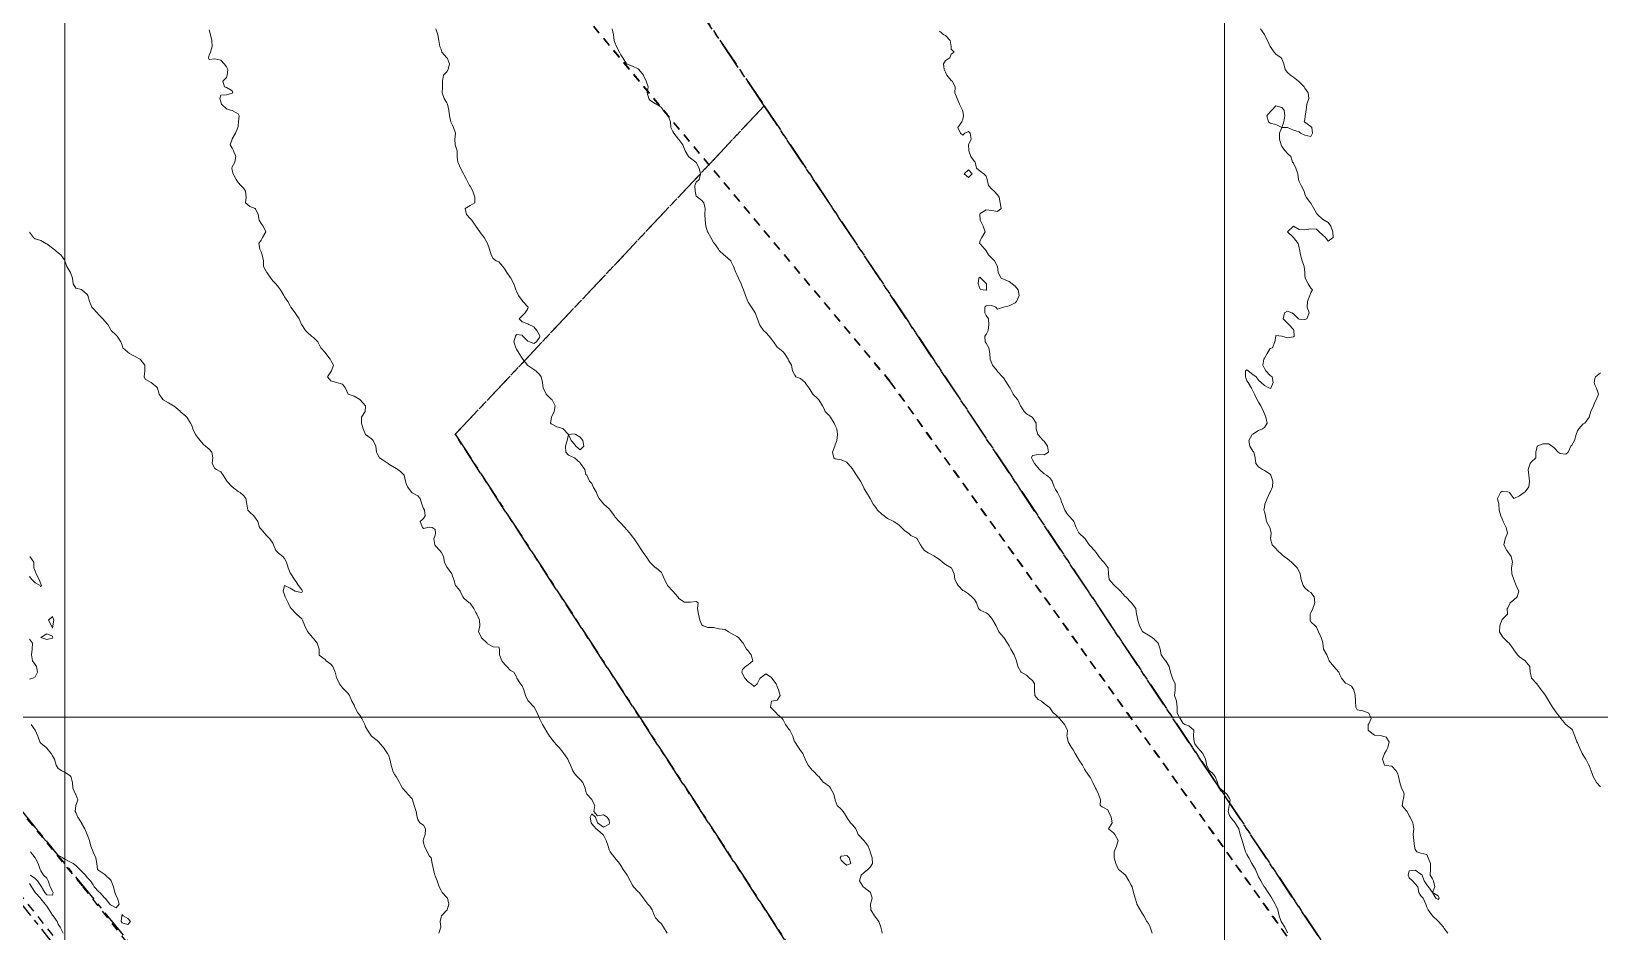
# Model space of a CAD drawing. Header units: centimetres. Extents: x 0 to 642158, y -847 to 649707.
# Drawn here: x 616263.9 to 616399.2, y 619868.9 to 619946.5 of the extents above; entities that cross this region are included whole.
import ezdxf

# ---------------------------------------------------------------- set-up
doc = ezdxf.new("R2010")
doc.units = ezdxf.units.CM
doc.header["$MEASUREMENT"] = 0
doc.linetypes.add('CENTERX2', pattern=[4, 2.5, -0.5, 0.5, -0.5])
doc.linetypes.add('JIS_02_0.7', pattern=[1.35, 0.75, -0.6])
for name, color, linetype, lineweight in [('MEV_grille', 254, 'Continuous', 9), ('WAL_parcellaire agricole', 7, 'JIS_02_0.7', 25), ('WAL_topographie 0.5', 253, 'Continuous', 20)]:
    doc.layers.add(name, color=color, linetype=linetype, lineweight=lineweight)
doc.layers.add('SPW_parcellaire cadastral', color=7, linetype='CENTERX2', lineweight=25, true_color=0xff0542)

# ---------------------------------------------------------------- blocks, each defined once
blk = doc.blocks.new('*U114')
at = {"layer": 'MEV_grille', "transparency": 33554687}
blk.add_lwpolyline([(-1338.46, 0), (1338.46, 0)], dxfattribs=at)
blk = doc.blocks.new('*U115')
at = {"layer": 'MEV_grille', "color": 0, "linetype": 'ByBlock', "lineweight": -2, "transparency": 16777216}
blk.add_blockref('*U114', (0, -2500), dxfattribs=at)
blk = doc.blocks.new('*U112')
at = {"layer": 'MEV_grille', "transparency": 33554687}
blk.add_lwpolyline([(0, 1825.48), (0, -1825.48)], dxfattribs=at)
blk = doc.blocks.new('*U113')
at = {"layer": 'MEV_grille', "color": 0, "linetype": 'ByBlock', "lineweight": -2, "transparency": 16777216}
for p in [(900, 0), (1000, 0)]:
    blk.add_blockref('*U112', p, dxfattribs=at)

msp = doc.modelspace()

# ---------------------------------------------------------------- linework, layer by layer
at = {"layer": 'SPW_parcellaire cadastral'}
for points in [[(616355.61, 620035.23), (616378.11, 620007.22), (616400.24, 619979.27), (616422.78, 619950.78), (616439.84, 619964.52), (616461.86, 619982.25), (616492.79, 620006.7), (616550.1, 619925.62), (616572.77, 619940.88), (616623.29, 619879.23), (616638.83, 619846.6), (616561.89, 619856.19), (616477.99, 619855.63), (616412.75, 619840.79), (616397.07, 619835.25), (616327.13, 619940.12), (616280.66, 620008.69), (616334.42, 620061.61), (616355.61, 620035.23)], [(616359.45, 619821.29), (616326.67, 619810.98), (616321.67, 619811.43), (616317.72, 619813.44), (616309.75, 619822.04), (616216.24, 619936.86), (616212.23, 619939.37), (616260.83, 619988.74), (616280.66, 620008.69), (616327.13, 619940.12), (616300.48, 619911.78), (616359.45, 619821.29)], [(616397.07, 619835.25), (616359.45, 619821.29), (616300.48, 619911.78), (616327.13, 619940.12), (616397.07, 619835.25)], [(616153.66, 619880.77), (616167.87, 619895.24), (616180.59, 619908.21), (616205.98, 619934.08), (616208.14, 619936.64), (616218.01, 619926.06), (616249.91, 619887.92), (616315.74, 619804.57), (616256.95, 619769.19)]]:
    msp.add_lwpolyline(points, dxfattribs=at)
at = {"layer": 'WAL_parcellaire agricole'}
for points in [[(616269.98, 619995.15), (616319.64, 620046.82), (616335.14, 620062.82), (616389.48, 619995.5), (616420.15, 619957.83), (616433.82, 619968.17), (616448.98, 619981), (616486.65, 620012.34), (616545.99, 619931.35), (616567.65, 619947.68), (616643.83, 619847.53), (616616.66, 619852.36), (616586.16, 619856.19), (616566, 619858.35), (616509.66, 619858.01), (616471.5, 619855.01), (616438, 619847.84), (616396.5, 619834.5), (616337.99, 619916.32), (616292.49, 619970.82), (616269.98, 619995.15)], [(616269.98, 619995.15), (616292.49, 619970.82), (616337.99, 619916.32), (616396.5, 619834.5), (616370.67, 619824.33), (616346.67, 619814.83), (616335, 619810.82), (616327.67, 619809.49), (616321.34, 619810.66), (616317.17, 619812.82), (616309, 619821.32), (616268.33, 619872.82), (616225.33, 619925.14), (616220.83, 619930.31), (616211.32, 619940.14), (616269.98, 619995.15)], [(616103.48, 619826.19), (616109.5, 619832.3), (616155.25, 619880.05), (616165.75, 619890.55), (616190.24, 619916.56), (616204.74, 619931.81), (616205.99, 619935.81), (616213.69, 619930.21), (616216.89, 619927.91), (616241, 619899.81), (616309.5, 619813.32), (616312.61, 619808.6), (616310.81, 619802.62), (616277.31, 619782.62), (616255.63, 619769.68), (616103.48, 619826.19)]]:
    msp.add_lwpolyline(points, dxfattribs=at)
at = {"layer": 'WAL_topographie 0.5'}
for points in [[(616279.25, 619946.67), (616279.38, 619946.25), (616279.49, 619945.75), (616279.53, 619945.25), (616279.37, 619944.75), (616279.25, 619944.5), (616279.2, 619944.25), (616279.25, 619944.12), (616279.75, 619944.16), (616280.25, 619944.07), (616280.54, 619943.75), (616280.75, 619943.47), (616280.86, 619943.25), (616280.81, 619942.75), (616280.75, 619942.57), (616280.43, 619942.25), (616280.58, 619941.75), (616280.75, 619941.69), (616281.25, 619941.4), (616281.31, 619941.25), (616281.25, 619941.2), (616280.75, 619941.08), (616280.25, 619941.04), (616280.19, 619940.75), (616280.25, 619940.46), (616280.31, 619940.25), (616280.75, 619939.87), (616281.11, 619939.75), (616281.25, 619939.72), (616281.75, 619939.44), (616281.84, 619939.25), (616281.79, 619938.75), (616281.75, 619938.38), (616281.74, 619938.25), (616281.52, 619937.75), (616281.25, 619937.28), (616281.23, 619937.25), (616281.07, 619936.75), (616281.25, 619936.48), (616281.37, 619936.25), (616281.56, 619935.75), (616281.46, 619935.25), (616281.25, 619934.86), (616281.2, 619934.75), (616281.25, 619934.58), (616281.33, 619934.25), (616281.59, 619933.75), (616281.75, 619933.51), (616281.98, 619933.25), (616282.25, 619932.99), (616282.39, 619932.75), (616282.44, 619932.25), (616282.4, 619931.75), (616282.75, 619931.42), (616283.21, 619931.25), (616283.25, 619931.22), (616283.48, 619930.75), (616283.57, 619930.25), (616283.75, 619929.96), (616283.9, 619929.75), (616284.13, 619929.25), (616283.86, 619928.75), (616283.75, 619928.52), (616283.55, 619928.25), (616283.62, 619927.75), (616283.75, 619927.52), (616283.84, 619927.25), (616283.93, 619926.75), (616283.94, 619926.25), (616284.23, 619925.75), (616284.25, 619925.72), (616284.57, 619925.25), (616284.75, 619925.01), (616285.01, 619924.75), (616285.25, 619924.47), (616285.4, 619924.25), (616285.69, 619923.75), (616285.75, 619923.65), (616286.04, 619923.25), (616286.25, 619922.85), (616286.31, 619922.75), (616286.67, 619922.25), (616286.75, 619922.13), (616287.02, 619921.75), (616287.23, 619921.25), (616287.25, 619921.22), (616287.56, 619920.75), (616287.75, 619920.56), (616288.08, 619920.25), (616288.25, 619920.12), (616288.64, 619919.75), (616288.75, 619919.52), (616288.9, 619919.25), (616289.25, 619918.83), (616289.31, 619918.75), (616289.68, 619918.25), (616289.75, 619918.15), (616289.98, 619917.75), (616289.8, 619917.25), (616289.75, 619917.16), (616289.47, 619916.75), (616289.75, 619916.4), (616290.25, 619916.25), (616290.25, 619916.25), (616290.75, 619916.11), (616291.01, 619915.75), (616291.25, 619915.25), (616291.25, 619915.25), (616291.75, 619915.08), (616292.25, 619914.79), (616292.28, 619914.75), (616292.75, 619914.25), (616292.75, 619914.25), (616292.75, 619914.25), (616292.71, 619913.75), (616292.39, 619913.25), (616292.38, 619912.75), (616292.53, 619912.25), (616292.75, 619911.75), (616292.75, 619911.75), (616293.25, 619911.38), (616293.4, 619911.25), (616293.62, 619910.75), (616293.69, 619910.25), (616293.75, 619910.12), (616293.96, 619909.75), (616294.25, 619909.54), (616294.69, 619909.25), (616294.75, 619909.21), (616295.25, 619908.91), (616295.52, 619908.75), (616295.75, 619908.57), (616296.06, 619908.25), (616296.18, 619907.75), (616296.25, 619907.54), (616296.36, 619907.25), (616296.73, 619906.75), (616296.75, 619906.73), (616297.25, 619906.47), (616297.44, 619906.25), (616297.6, 619905.75), (616297.75, 619905.39), (616297.82, 619905.25), (616297.87, 619904.75), (616297.75, 619904.52), (616297.46, 619904.25), (616297.64, 619903.75), (616297.75, 619903.65), (616298.12, 619903.75), (616298.25, 619903.78), (616298.5, 619903.75), (616298.75, 619903.58), (616298.78, 619903.25), (616298.75, 619903.08), (616298.63, 619902.75), (616298.71, 619902.25), (616298.75, 619902.2), (616299.14, 619901.75), (616299.25, 619901.62), (616299.47, 619901.25), (616299.55, 619900.75), (616299.75, 619900.33), (616299.8, 619900.25), (616300.18, 619899.75), (616300.25, 619899.54), (616300.36, 619899.25), (616300.49, 619898.75), (616300.75, 619898.44), (616300.91, 619898.25), (616301.14, 619897.75), (616301.25, 619897.62), (616301.69, 619897.25), (616301.75, 619897.21), (616302.08, 619896.75), (616302.25, 619896.42), (616302.34, 619896.25), (616302.56, 619895.75), (616302.59, 619895.25), (616302.47, 619894.75), (616302.73, 619894.25), (616302.75, 619894.23), (616303.22, 619893.75), (616303.25, 619893.7), (616303.75, 619893.44), (616304.25, 619893.42), (616304.29, 619893.25), (616304.28, 619892.75), (616304.5, 619892.25), (616304.75, 619891.92), (616304.94, 619891.75), (616305.25, 619891.39), (616305.53, 619891.25), (616305.75, 619890.85), (616305.78, 619890.75), (616306.11, 619890.25), (616306.25, 619890.09), (616306.38, 619889.75), (616306.55, 619889.25), (616306.75, 619888.81), (616306.79, 619888.75), (616307.25, 619888.27), (616307.27, 619888.25), (616307.53, 619887.75), (616307.75, 619887.25), (616307.75, 619887.25), (616308, 619886.75), (616308.25, 619886.31), (616308.28, 619886.25), (616308.61, 619885.75), (616308.75, 619885.56), (616308.98, 619885.25), (616309.25, 619884.95), (616309.45, 619884.75), (616309.75, 619884.37), (616309.83, 619884.25), (616310.18, 619883.75), (616310.25, 619883.61), (616310.42, 619883.25), (616310.62, 619882.75), (616310.75, 619882.52), (616310.98, 619882.25), (616311.25, 619882.01), (616311.47, 619881.75), (616311.69, 619881.25), (616311.75, 619880.96), (616311.82, 619880.75), (616312.25, 619880.27), (616312.27, 619880.25), (616312.51, 619879.75), (616312.42, 619879.25), (616312.75, 619878.88), (616313.25, 619878.95), (616313.58, 619878.75), (616313.75, 619878.5), (616313.79, 619878.25), (616313.75, 619878.15), (616313.25, 619877.88), (616312.75, 619878.25), (616312.75, 619878.25), (616312.58, 619878.75), (616312.25, 619879.04), (616312.12, 619878.75), (616312.2, 619878.25), (616312.25, 619878.17), (616312.64, 619877.75), (616312.75, 619877.66), (616313.19, 619877.25), (616313.25, 619877.19), (616313.49, 619876.75), (616313.67, 619876.25), (616313.75, 619875.94), (616313.84, 619875.75), (616314.25, 619875.25), (616314.25, 619875.25), (616314.65, 619874.75), (616314.75, 619874.57), (616314.97, 619874.25), (616315.25, 619873.82), (616315.3, 619873.75), (616315.56, 619873.25), (616315.75, 619872.89), (616315.84, 619872.75), (616316.25, 619872.31), (616316.33, 619872.25), (616316.72, 619871.75), (616316.75, 619871.72), (616317.09, 619871.25), (616317.25, 619871.06), (616317.46, 619870.75), (616317.66, 619870.25), (616317.75, 619870.07), (616318.02, 619869.75), (616318.25, 619869.54), (616318.45, 619869.25), (616318.75, 619868.75)], [(616298.79, 619946.75), (616298.97, 619946.25), (616299.06, 619945.75), (616299.14, 619945.25), (616299.25, 619945), (616299.33, 619944.75), (616299.75, 619944.27), (616299.77, 619944.25), (616299.98, 619943.75), (616299.87, 619943.25), (616299.75, 619943.06), (616299.46, 619942.75), (616299.37, 619942.25), (616299.37, 619941.75), (616299.35, 619941.25), (616299.53, 619940.75), (616299.75, 619940.37), (616299.81, 619940.25), (616299.92, 619939.75), (616299.99, 619939.25), (616300.1, 619938.75), (616300.25, 619938.44), (616300.33, 619938.25), (616300.51, 619937.75), (616300.43, 619937.25), (616300.47, 619936.75), (616300.63, 619936.25), (616300.65, 619935.75), (616300.7, 619935.25), (616300.75, 619935.14), (616300.94, 619934.75), (616301.19, 619934.25), (616301.25, 619934.13), (616301.44, 619933.75), (616301.7, 619933.25), (616301.75, 619933.18), (616302, 619932.75), (616302.16, 619932.25), (616302.17, 619931.75), (616301.75, 619931.51), (616301.32, 619931.25), (616301.45, 619930.75), (616301.75, 619930.39), (616301.9, 619930.25), (616302.25, 619929.75), (616302.25, 619929.75), (616302.61, 619929.25), (616302.75, 619929.05), (616302.97, 619928.75), (616303.25, 619928.25), (616303.25, 619928.25), (616303.43, 619927.75), (616303.58, 619927.25), (616303.75, 619926.96), (616304.01, 619926.75), (616304.25, 619926.65), (616304.59, 619926.25), (616304.75, 619926.04), (616304.92, 619925.75), (616305.25, 619925.29), (616305.28, 619925.25), (616305.54, 619924.75), (616305.71, 619924.25), (616305.75, 619924.14), (616305.92, 619923.75), (616306.25, 619923.31), (616306.31, 619923.25), (616306.75, 619922.79), (616306.77, 619922.75), (616306.75, 619922.62), (616306.5, 619922.25), (616306.25, 619922), (616305.98, 619921.75), (616306.25, 619921.48), (616306.75, 619921.3), (616306.82, 619921.25), (616307.25, 619921.05), (616307.52, 619920.75), (616307.75, 619920.33), (616307.78, 619920.25), (616307.75, 619920.13), (616307.47, 619919.75), (616307.25, 619919.61), (616306.89, 619919.75), (616306.75, 619919.81), (616306.31, 619920.25), (616306.25, 619920.33), (616305.75, 619920.39), (616305.66, 619920.25), (616305.54, 619919.75), (616305.69, 619919.25), (616305.75, 619919.14), (616306, 619918.75), (616306.25, 619918.35), (616306.32, 619918.25), (616306.72, 619917.75), (616306.75, 619917.72), (616307.25, 619917.36), (616307.42, 619917.25), (616307.75, 619916.95), (616307.9, 619916.75), (616307.99, 619916.25), (616308.06, 619915.75), (616308.25, 619915.38), (616308.33, 619915.25), (616308.75, 619914.82), (616308.83, 619914.75), (616309.09, 619914.25), (616309.02, 619913.75), (616308.78, 619913.25), (616308.75, 619913.05), (616308.7, 619912.75), (616308.75, 619912.67), (616309.25, 619912.43), (616309.75, 619912.27), (616309.79, 619912.25), (616310.25, 619911.75), (616310.75, 619911.83), (616310.87, 619911.75), (616311.25, 619911.52), (616311.49, 619911.25), (616311.57, 619910.75), (616311.25, 619910.43), (616310.88, 619910.75), (616310.75, 619910.92), (616310.48, 619911.25), (616310.25, 619911.75), (616310.14, 619911.25), (616309.98, 619910.75), (616310.01, 619910.25), (616310.25, 619909.98), (616310.75, 619909.75), (616310.75, 619909.75), (616311.25, 619909.32), (616311.29, 619909.25), (616311.65, 619908.75), (616311.75, 619908.32), (616311.82, 619908.25), (616312.06, 619907.75), (616312.25, 619907.53), (616312.38, 619907.25), (616312.66, 619906.75), (616312.75, 619906.49), (616312.89, 619906.25), (616313.25, 619905.79), (616313.28, 619905.75), (616313.75, 619905.35), (616313.83, 619905.25), (616314.2, 619904.75), (616314.25, 619904.67), (616314.61, 619904.25), (616314.75, 619904.12), (616315.1, 619903.75), (616315.25, 619903.58), (616315.53, 619903.25), (616315.75, 619902.93), (616315.91, 619902.75), (616316.24, 619902.25), (616316.25, 619902.24), (616316.57, 619901.75), (616316.75, 619901.5), (616316.93, 619901.25), (616317.25, 619900.75), (616317.25, 619900.75), (616317.75, 619900.27), (616317.79, 619900.25), (616318.25, 619899.86), (616318.32, 619899.75), (616318.51, 619899.25), (616318.75, 619898.82), (616318.79, 619898.75), (616319.24, 619898.25), (616319.25, 619898.24), (616319.66, 619897.75), (616319.75, 619897.63), (616320.25, 619897.31), (616320.75, 619897.3), (616321.25, 619897.36), (616321.42, 619897.25), (616321.38, 619896.75), (616321.44, 619896.25), (616321.57, 619895.75), (616321.75, 619895.33), (616321.86, 619895.25), (616322.25, 619895.1), (616322.75, 619895.1), (616323.25, 619894.99), (616323.75, 619894.95), (616324.03, 619894.75), (616324.25, 619894.63), (616324.75, 619894.33), (616324.89, 619894.25), (616325.25, 619893.81), (616325.3, 619893.75), (616325.59, 619893.25), (616325.75, 619893.11), (616325.99, 619892.75), (616326.15, 619892.25), (616325.75, 619891.88), (616325.5, 619891.75), (616325.25, 619891.48), (616325.19, 619891.25), (616325.25, 619891.13), (616325.46, 619890.75), (616325.75, 619890.43), (616325.99, 619890.25), (616326.25, 619890.03), (616326.52, 619890.25), (616326.75, 619890.71), (616326.78, 619890.75), (616327.25, 619891.12), (616327.75, 619890.79), (616327.79, 619890.75), (616328.14, 619890.25), (616328.25, 619890.03), (616328.36, 619889.75), (616328.5, 619889.25), (616328.25, 619888.84), (616327.75, 619888.75), (616327.75, 619888.75), (616327.66, 619888.25), (616327.75, 619888.15), (616328.15, 619887.75), (616328.25, 619887.64), (616328.68, 619887.25), (616328.75, 619887.16), (616328.97, 619886.75), (616329.25, 619886.35), (616329.34, 619886.25), (616329.6, 619885.75), (616329.74, 619885.25), (616329.75, 619885.24), (616330.07, 619884.75), (616330.25, 619884.5), (616330.44, 619884.25), (616330.65, 619883.75), (616330.75, 619883.54), (616330.92, 619883.25), (616331.25, 619882.82), (616331.35, 619882.75), (616331.75, 619882.32), (616331.84, 619882.25), (616332.23, 619881.75), (616332.25, 619881.73), (616332.75, 619881.41), (616332.85, 619881.25), (616333.11, 619880.75), (616333.24, 619880.25), (616333.25, 619880.22), (616333.42, 619879.75), (616333.75, 619879.45), (616333.93, 619879.25), (616334.24, 619878.75), (616334.25, 619878.72), (616334.55, 619878.25), (616334.75, 619878.07), (616335.01, 619877.75), (616335.23, 619877.25), (616335.25, 619877.24), (616335.71, 619876.75), (616335.75, 619876.71), (616336.09, 619876.25), (616336.25, 619875.8), (616336.27, 619875.75), (616336.42, 619875.25), (616336.45, 619874.75), (616336.25, 619874.44), (616336.07, 619874.25), (616335.75, 619873.97), (616335.49, 619873.75), (616335.35, 619873.25), (616335.65, 619872.75), (616335.75, 619872.69), (616336.25, 619872.29), (616336.29, 619872.25), (616336.42, 619871.75), (616336.28, 619871.25), (616336.32, 619870.75), (616336.64, 619870.25), (616336.75, 619870.11), (616337.01, 619869.75), (616337.17, 619869.25), (616337.25, 619868.93), (616337.3, 619868.75)], [(616314.01, 619946.75), (616314.11, 619946.25), (616314.19, 619945.75), (616314.25, 619945.57), (616314.38, 619945.25), (616314.64, 619944.75), (616314.75, 619944.53), (616314.92, 619944.25), (616315.24, 619943.75), (616315.25, 619943.74), (616315.75, 619943.54), (616316.25, 619943.3), (616316.32, 619943.25), (616316.71, 619942.75), (616316.75, 619942.68), (616316.94, 619942.25), (616317.11, 619941.75), (616317.04, 619941.25), (616317.16, 619940.75), (616317.25, 619940.62), (616317.75, 619940.3), (616317.83, 619940.25), (616318.25, 619939.96), (616318.4, 619939.75), (616318.75, 619939.43), (616318.85, 619939.25), (616319.03, 619938.75), (616319.06, 619938.25), (616319.25, 619937.89), (616319.33, 619937.75), (616319.73, 619937.25), (616319.75, 619937.22), (616320.09, 619936.75), (616320.25, 619936.38), (616320.3, 619936.25), (616320.58, 619935.75), (616320.75, 619935.6), (616321.23, 619935.25), (616321.25, 619935.23), (616321.52, 619934.75), (616321.62, 619934.25), (616321.5, 619933.75), (616321.25, 619933.52), (616321.13, 619933.25), (616321.16, 619932.75), (616321.25, 619932.33), (616321.38, 619932.25), (616321.75, 619931.95), (616321.92, 619931.75), (616322.02, 619931.25), (616322.01, 619930.75), (616322.04, 619930.25), (616322.09, 619929.75), (616322.24, 619929.25), (616322.25, 619929.22), (616322.51, 619928.75), (616322.75, 619928.34), (616322.84, 619928.25), (616323.18, 619927.75), (616323.25, 619927.63), (616323.63, 619927.25), (616323.75, 619927.18), (616324.24, 619926.75), (616324.25, 619926.73), (616324.48, 619926.25), (616324.66, 619925.75), (616324.75, 619925.57), (616324.91, 619925.25), (616325.13, 619924.75), (616325.25, 619924.45), (616325.34, 619924.25), (616325.51, 619923.75), (616325.7, 619923.25), (616325.75, 619923.18), (616326.03, 619922.75), (616326.25, 619922.4), (616326.34, 619922.25), (616326.53, 619921.75), (616326.72, 619921.25), (616326.75, 619921.2), (616327.06, 619920.75), (616327.25, 619920.57), (616327.54, 619920.25), (616327.75, 619919.98), (616327.92, 619919.75), (616328.25, 619919.3), (616328.33, 619919.25), (616328.75, 619918.9), (616328.88, 619918.75), (616329.19, 619918.25), (616329.25, 619918.11), (616329.47, 619917.75), (616329.56, 619917.25), (616329.75, 619916.87), (616329.86, 619916.75), (616330.25, 619916.6), (616330.66, 619916.25), (616330.75, 619916.12), (616330.99, 619915.75), (616331.25, 619915.32), (616331.3, 619915.25), (616331.75, 619914.83), (616331.82, 619914.75), (616332.15, 619914.25), (616332.25, 619914.03), (616332.39, 619913.75), (616332.75, 619913.37), (616332.84, 619913.25), (616333.15, 619912.75), (616333.25, 619912.54), (616333.38, 619912.25), (616333.44, 619911.75), (616333.38, 619911.25), (616333.25, 619910.86), (616333.21, 619910.75), (616333.01, 619910.25), (616333.13, 619909.75), (616333.25, 619909.67), (616333.75, 619909.57), (616334.25, 619909.37), (616334.34, 619909.25), (616334.75, 619908.77), (616334.76, 619908.75), (616335.07, 619908.25), (616335.25, 619908), (616335.41, 619907.75), (616335.67, 619907.25), (616335.75, 619907.08), (616335.94, 619906.75), (616336.25, 619906.25), (616336.25, 619906.25), (616336.52, 619905.75), (616336.75, 619905.48), (616336.9, 619905.25), (616337.25, 619904.9), (616337.46, 619904.75), (616337.75, 619904.52), (616338.25, 619904.28), (616338.29, 619904.25), (616338.75, 619903.95), (616338.96, 619903.75), (616339.25, 619903.46), (616339.55, 619903.25), (616339.75, 619903.05), (616340.25, 619902.81), (616340.32, 619902.75), (616340.61, 619902.25), (616340.75, 619902.02), (616340.94, 619901.75), (616341.25, 619901.55), (616341.75, 619901.3), (616341.83, 619901.25), (616342.25, 619900.97), (616342.49, 619900.75), (616342.75, 619900.56), (616343.25, 619900.26), (616343.26, 619900.25), (616343.49, 619899.75), (616343.57, 619899.25), (616343.75, 619898.89), (616343.84, 619898.75), (616344.25, 619898.32), (616344.38, 619898.25), (616344.75, 619898.01), (616345.03, 619897.75), (616345.25, 619897.52), (616345.42, 619897.25), (616345.61, 619896.75), (616345.75, 619896.61), (616346.25, 619896.37), (616346.43, 619896.25), (616346.75, 619895.89), (616346.83, 619895.75), (616347.11, 619895.25), (616347.25, 619895), (616347.36, 619894.75), (616347.75, 619894.28), (616347.77, 619894.25), (616348.11, 619893.75), (616348.25, 619893.52), (616348.39, 619893.25), (616348.68, 619892.75), (616348.75, 619892.54), (616348.88, 619892.25), (616348.99, 619891.75), (616349.25, 619891.28), (616349.29, 619891.25), (616349.75, 619891), (616350.01, 619890.75), (616350.25, 619890.53), (616350.44, 619890.25), (616350.42, 619889.75), (616350.46, 619889.25), (616350.75, 619888.9), (616351.04, 619888.75), (616351.25, 619888.57), (616351.69, 619888.25), (616351.75, 619888.17), (616352.04, 619887.75), (616352.25, 619887.62), (616352.59, 619887.25), (616352.75, 619887.07), (616353.01, 619886.75), (616353.25, 619886.31), (616353.28, 619886.25), (616353.25, 619885.92), (616353.23, 619885.75), (616353.25, 619885.68), (616353.34, 619885.25), (616353.63, 619884.75), (616353.75, 619884.56), (616353.93, 619884.25), (616354.23, 619883.75), (616354.25, 619883.69), (616354.56, 619883.25), (616354.75, 619882.89), (616354.83, 619882.75), (616355.18, 619882.25), (616355.25, 619882.15), (616355.46, 619881.75), (616355.7, 619881.25), (616355.75, 619881.16), (616355.96, 619880.75), (616356.12, 619880.25), (616356.08, 619879.75), (616356.25, 619879.64), (616356.75, 619879.39), (616356.81, 619879.25), (616357.05, 619878.75), (616357.13, 619878.25), (616356.81, 619877.75), (616357.25, 619877.39), (616357.36, 619877.25), (616357.63, 619876.75), (616357.51, 619876.25), (616357.31, 619875.75), (616357.31, 619875.25), (616357.45, 619874.75), (616357.68, 619874.25), (616357.75, 619874.19), (616358.25, 619873.78), (616358.27, 619873.75), (616358.55, 619873.25), (616358.75, 619872.89), (616358.84, 619872.75), (616358.96, 619872.25), (616359.11, 619871.75), (616359.25, 619871.29), (616359.26, 619871.25), (616359.53, 619870.75), (616359.75, 619870.41), (616359.85, 619870.25), (616360.12, 619869.75), (616360.25, 619869.57), (616360.41, 619869.25), (616360.58, 619868.75)], [(616342.25, 619946.56), (616342.61, 619946.25), (616342.75, 619946.19), (616343.17, 619945.75), (616343.23, 619945.25), (616343.25, 619945), (616343.5, 619944.75), (616343.25, 619944.58), (616343.12, 619944.25), (616342.75, 619944.02), (616342.59, 619943.75), (616342.65, 619943.25), (616342.75, 619943.02), (616342.88, 619942.75), (616343.25, 619942.3), (616343.33, 619942.25), (616343.58, 619941.75), (616343.55, 619941.25), (616343.75, 619940.75), (616343.75, 619940.75), (616343.97, 619940.25), (616344.23, 619939.75), (616344.25, 619939.65), (616344.32, 619939.25), (616344.25, 619938.96), (616344.16, 619938.75), (616343.82, 619938.25), (616344.05, 619937.75), (616344.25, 619937.58), (616344.42, 619937.75), (616344.75, 619937.9), (616344.87, 619937.75), (616344.98, 619937.25), (616344.75, 619936.75), (616344.77, 619936.25), (616344.95, 619935.75), (616345.25, 619935.31), (616345.31, 619935.25), (616345.42, 619934.75), (616345.75, 619934.49), (616346.05, 619934.25), (616346.25, 619934.06), (616346.36, 619933.75), (616346.46, 619933.25), (616346.75, 619932.92), (616346.94, 619932.75), (616347.25, 619932.43), (616347.37, 619932.25), (616347.48, 619931.75), (616347.55, 619931.25), (616347.25, 619931), (616346.75, 619931.09), (616346.25, 619931.16), (616345.75, 619930.83), (616345.71, 619930.75), (616345.75, 619930.25), (616345.75, 619930.25), (616346, 619929.75), (616346.17, 619929.25), (616345.88, 619928.75), (616345.75, 619928.5), (616345.68, 619928.25), (616345.75, 619928.21), (616346.14, 619927.75), (616346.25, 619927.61), (616346.47, 619927.25), (616346.75, 619926.99), (616346.99, 619926.75), (616347.25, 619926.25), (616347.25, 619926.25), (616347.3, 619925.75), (616347.55, 619925.25), (616347.75, 619925.17), (616348.25, 619924.95), (616348.51, 619924.75), (616348.75, 619924.57), (616349.01, 619924.25), (616349.11, 619923.75), (616348.88, 619923.25), (616348.75, 619923.11), (616348.25, 619922.87), (616347.75, 619922.75), (616347.75, 619922.75), (616347.25, 619922.58), (616347.08, 619922.75), (616346.75, 619922.88), (616346.25, 619922.87), (616346.14, 619922.75), (616346.15, 619922.25), (616346.25, 619922.02), (616346.45, 619921.75), (616346.48, 619921.25), (616346.43, 619920.75), (616346.25, 619920.4), (616346.15, 619920.25), (616346.18, 619919.75), (616346.25, 619919.64), (616346.5, 619919.25), (616346.58, 619918.75), (616346.61, 619918.25), (616346.75, 619917.88), (616346.82, 619917.75), (616347.21, 619917.25), (616347.25, 619917.21), (616347.67, 619916.75), (616347.75, 619916.64), (616348.02, 619916.25), (616348.25, 619915.89), (616348.32, 619915.75), (616348.6, 619915.25), (616348.75, 619915), (616348.98, 619914.75), (616349.22, 619914.25), (616349.25, 619914.2), (616349.53, 619913.75), (616349.75, 619913.54), (616350.23, 619913.25), (616350.25, 619913.23), (616350.56, 619912.75), (616350.58, 619912.25), (616350.72, 619911.75), (616350.75, 619911.73), (616351.18, 619911.25), (616351.25, 619911.19), (616351.54, 619910.75), (616351.64, 619910.25), (616351.25, 619910), (616350.75, 619910.04), (616350.25, 619909.96), (616350.18, 619909.75), (616350.25, 619909.58), (616350.44, 619909.25), (616350.75, 619908.88), (616350.85, 619908.75), (616351.25, 619908.36), (616351.46, 619908.25), (616351.75, 619908.04), (616351.94, 619907.75), (616352.12, 619907.25), (616352.25, 619907.01), (616352.41, 619906.75), (616352.66, 619906.25), (616352.75, 619905.96), (616352.84, 619905.75), (616353.04, 619905.25), (616353.25, 619904.92), (616353.39, 619904.75), (616353.75, 619904.35), (616353.83, 619904.25), (616354.01, 619903.75), (616354.25, 619903.29), (616354.28, 619903.25), (616354.75, 619902.81), (616354.81, 619902.75), (616355.14, 619902.25), (616355.25, 619902.13), (616355.6, 619901.75), (616355.75, 619901.57), (616355.98, 619901.25), (616356.25, 619900.9), (616356.4, 619900.75), (616356.75, 619900.28), (616356.77, 619900.25), (616356.8, 619899.75), (616356.87, 619899.25), (616357.25, 619898.83), (616357.33, 619898.75), (616357.75, 619898.34), (616357.85, 619898.25), (616358.25, 619897.79), (616358.29, 619897.75), (616358.75, 619897.28), (616358.79, 619897.25), (616359.16, 619896.75), (616359.23, 619896.25), (616359.25, 619896.19), (616359.34, 619895.75), (616359.48, 619895.25), (616359.75, 619894.77), (616359.77, 619894.75), (616360.25, 619894.46), (616360.58, 619894.25), (616360.75, 619894.12), (616361.09, 619893.75), (616361.25, 619893.32), (616361.27, 619893.25), (616361.36, 619892.75), (616361.73, 619892.25), (616361.75, 619892.23), (616362.04, 619891.75), (616362.17, 619891.25), (616362.25, 619891), (616362.33, 619890.75), (616362.56, 619890.25), (616362.55, 619889.75), (616362.51, 619889.25), (616362.67, 619888.75), (616362.73, 619888.25), (616362.72, 619887.75), (616362.75, 619887.67), (616362.98, 619887.25), (616363.25, 619886.82), (616363.38, 619886.75), (616363.75, 619886.62), (616364.17, 619886.25), (616364.15, 619885.75), (616364.2, 619885.25), (616364.25, 619885.09), (616364.47, 619884.75), (616364.75, 619884.46), (616364.94, 619884.25), (616365.17, 619883.75), (616365.25, 619883.32), (616365.26, 619883.25), (616365.51, 619882.75), (616365.75, 619882.57), (616366.01, 619882.25), (616366.2, 619881.75), (616366.25, 619881.62), (616366.4, 619881.25), (616366.75, 619880.97), (616367.02, 619880.75), (616367.25, 619880.36), (616367.29, 619880.25), (616367.25, 619879.92), (616367.21, 619879.75), (616367.14, 619879.25), (616367.25, 619878.9), (616367.32, 619878.75), (616367.72, 619878.25), (616367.75, 619878.2), (616368.05, 619877.75), (616368.16, 619877.25), (616368.25, 619877.01), (616368.35, 619876.75), (616368.47, 619876.25), (616368.62, 619875.75), (616368.75, 619875.52), (616368.9, 619875.25), (616369.16, 619874.75), (616369.25, 619874.62), (616369.48, 619874.25), (616369.69, 619873.75), (616369.75, 619873.6), (616369.94, 619873.25), (616370.24, 619872.75), (616370.25, 619872.73), (616370.59, 619872.25), (616370.75, 619872), (616370.9, 619871.75), (616371.19, 619871.25), (616371.25, 619871.13), (616371.42, 619870.75), (616371.53, 619870.25), (616371.7, 619869.75), (616371.75, 619869.66), (616372.01, 619869.25), (616372.25, 619868.78)], [(616369.93, 619946.75), (616370.25, 619946.27), (616370.26, 619946.25), (616370.52, 619945.75), (616370.75, 619945.25), (616370.75, 619945.25), (616371.1, 619944.75), (616371.25, 619944.58), (616371.69, 619944.25), (616371.75, 619944.18), (616371.94, 619943.75), (616372.03, 619943.25), (616372.25, 619942.98), (616372.5, 619942.75), (616372.75, 619942.59), (616373.19, 619942.25), (616373.25, 619942.2), (616373.68, 619941.75), (616373.75, 619941.65), (616374.02, 619941.25), (616374.09, 619940.75), (616373.9, 619940.25), (616373.86, 619939.75), (616373.78, 619939.25), (616373.75, 619938.92), (616373.69, 619938.75), (616373.75, 619938.7), (616374.25, 619938.33), (616374.33, 619938.25), (616374.39, 619937.75), (616374.25, 619937.48), (616373.75, 619937.58), (616373.36, 619937.75), (616373.25, 619937.88), (616372.75, 619938.02), (616372.25, 619938.25), (616371.75, 619938.25), (616371.55, 619937.75), (616371.56, 619937.25), (616371.7, 619936.75), (616371.75, 619936.62), (616372.05, 619936.25), (616372.25, 619936), (616372.53, 619935.75), (616372.69, 619935.25), (616372.75, 619935.16), (616372.97, 619934.75), (616373.15, 619934.25), (616373.19, 619933.75), (616373.25, 619933.59), (616373.41, 619933.25), (616373.67, 619932.75), (616373.75, 619932.5), (616373.86, 619932.25), (616374.23, 619931.75), (616374.25, 619931.72), (616374.51, 619931.25), (616374.75, 619930.86), (616374.82, 619930.75), (616375.25, 619930.34), (616375.42, 619930.25), (616375.75, 619930.06), (616375.97, 619929.75), (616376.16, 619929.25), (616376.17, 619928.75), (616375.75, 619928.44), (616375.51, 619928.75), (616375.25, 619928.98), (616374.99, 619929.25), (616374.75, 619929.49), (616374.25, 619929.5), (616373.75, 619929.42), (616373.25, 619929.46), (616372.75, 619929.75), (616372.25, 619929.25), (616372.75, 619928.75), (616372.75, 619928.75), (616373.16, 619928.25), (616373.25, 619927.88), (616373.27, 619927.75), (616373.38, 619927.25), (616373.52, 619926.75), (616373.68, 619926.25), (616373.73, 619925.75), (616373.75, 619925.5), (616373.77, 619925.25), (616374.03, 619924.75), (616374.25, 619924.4), (616374.39, 619924.25), (616374.25, 619924), (616374.17, 619923.75), (616373.96, 619923.25), (616373.94, 619922.75), (616374.11, 619922.25), (616373.92, 619921.75), (616373.75, 619921.68), (616373.25, 619921.71), (616373.19, 619921.75), (616372.75, 619922.17), (616372.61, 619922.25), (616372.25, 619922.4), (616372, 619922.25), (616371.88, 619921.75), (616372.25, 619921.36), (616372.37, 619921.25), (616372.75, 619920.83), (616372.8, 619920.75), (616372.82, 619920.25), (616372.75, 619920.2), (616372.25, 619920.11), (616371.75, 619920.25), (616371.75, 619920.25), (616371.25, 619920.31), (616371.23, 619920.25), (616371.14, 619919.75), (616370.95, 619919.25), (616370.75, 619919.18), (616370.5, 619918.75), (616370.25, 619918.34), (616370.21, 619918.25), (616370.13, 619917.75), (616370.25, 619917.45), (616370.39, 619917.25), (616370.75, 619916.86), (616370.92, 619916.75), (616371, 619916.25), (616370.8, 619915.75), (616370.75, 619915.72), (616370.68, 619915.75), (616370.25, 619916), (616369.98, 619916.25), (616369.75, 619916.46), (616369.53, 619916.75), (616369.25, 619916.95), (616368.84, 619917.25), (616368.75, 619917.33), (616368.62, 619917.25), (616368.62, 619916.75), (616368.75, 619916.39), (616368.86, 619916.25), (616369.15, 619915.75), (616369.25, 619915.54), (616369.4, 619915.25), (616369.64, 619914.75), (616369.75, 619914.56), (616369.95, 619914.25), (616370.18, 619913.75), (616370.25, 619913.56), (616370.37, 619913.25), (616370.48, 619912.75), (616370.25, 619912.38), (616370.09, 619912.25), (616369.75, 619912.1), (616369.25, 619911.8), (616369.19, 619911.75), (616368.92, 619911.25), (616369, 619910.75), (616369.25, 619910.33), (616369.34, 619910.25), (616369.47, 619909.75), (616369.5, 619909.25), (616369.75, 619908.98), (616370.1, 619908.75), (616370.25, 619908.67), (616370.75, 619908.33), (616370.82, 619908.25), (616370.97, 619907.75), (616370.94, 619907.25), (616370.75, 619906.8), (616370.72, 619906.75), (616370.49, 619906.25), (616370.28, 619905.75), (616370.25, 619905.5), (616370.21, 619905.25), (616370.25, 619905.12), (616370.34, 619904.75), (616370.44, 619904.25), (616370.72, 619903.75), (616370.75, 619903.66), (616370.85, 619903.25), (616370.78, 619902.75), (616370.93, 619902.25), (616371.25, 619901.92), (616371.38, 619901.75), (616371.75, 619901.42), (616371.96, 619901.25), (616372.25, 619901.03), (616372.58, 619900.75), (616372.75, 619900.59), (616373.08, 619900.25), (616373.25, 619899.94), (616373.34, 619899.75), (616373.42, 619899.25), (616373.59, 619898.75), (616373.75, 619898.55), (616374.06, 619898.25), (616374.25, 619898.14), (616374.54, 619897.75), (616374.6, 619897.25), (616374.43, 619896.75), (616374.25, 619896.38), (616374.19, 619896.25), (616374.21, 619895.75), (616374.25, 619895.6), (616374.64, 619895.25), (616374.75, 619895.14), (616374.91, 619894.75), (616375.15, 619894.25), (616375.25, 619893.92), (616375.28, 619893.75), (616375.36, 619893.25), (616375.63, 619892.75), (616375.75, 619892.48), (616375.85, 619892.25), (616376.25, 619891.75), (616376.25, 619891.75), (616376.66, 619891.25), (616376.75, 619891.04), (616376.89, 619890.75), (616377.25, 619890.31), (616377.38, 619890.25), (616377.75, 619890.04), (616377.96, 619889.75), (616378.08, 619889.25), (616378.1, 619888.75), (616378.14, 619888.25), (616378.25, 619888.01), (616378.75, 619887.92), (616379.21, 619887.75), (616379.25, 619887.72), (616379.47, 619887.25), (616379.25, 619886.81), (616379.21, 619886.75), (616379.2, 619886.25), (616379.25, 619886.19), (616379.75, 619885.82), (616380.25, 619885.81), (616380.46, 619885.75), (616380.75, 619885.66), (616381.02, 619885.25), (616380.89, 619884.75), (616380.75, 619884.46), (616380.6, 619884.25), (616380.44, 619883.75), (616380.62, 619883.25), (616380.75, 619883.22), (616381.25, 619883.16), (616381.62, 619882.75), (616381.75, 619882.48), (616381.81, 619882.25), (616381.92, 619881.75), (616382.08, 619881.25), (616382.25, 619880.93), (616382.3, 619880.75), (616382.25, 619880.35), (616382.22, 619880.25), (616382.12, 619879.75), (616382.25, 619879.59), (616382.56, 619879.25), (616382.75, 619878.86), (616382.83, 619878.75), (616383.06, 619878.25), (616383.15, 619877.75), (616383.07, 619877.25), (616383.15, 619876.75), (616383.21, 619876.25), (616383.25, 619875.95), (616383.39, 619875.75), (616383.75, 619875.66), (616384.25, 619875.53), (616384.37, 619875.25), (616384.57, 619874.75), (616384.57, 619874.25), (616384.54, 619873.75), (616384.75, 619873.44), (616384.84, 619873.25), (616384.96, 619872.75), (616384.75, 619872.25), (616385.25, 619871.96), (616385.33, 619871.75), (616385.25, 619871.65), (616385.04, 619871.75), (616384.75, 619872.25), (616384.75, 619872.25), (616384.4, 619872.75), (616384.25, 619872.9), (616384.02, 619873.25), (616383.86, 619873.75), (616383.75, 619873.83), (616383.25, 619874.18), (616382.75, 619874.12), (616382.64, 619873.75), (616382.75, 619873.53), (616383.02, 619873.25), (616383.25, 619873), (616383.49, 619872.75), (616383.58, 619872.25), (616383.75, 619871.97), (616383.94, 619871.75), (616384.18, 619871.25), (616384.25, 619871), (616384.38, 619870.75), (616384.75, 619870.25), (616384.75, 619870.25), (616385.25, 619869.77), (616385.27, 619869.75), (616385.69, 619869.25), (616385.75, 619869.14), (616386.07, 619868.75)], [(616371.75, 619938.25), (616371.92, 619938.75), (616372.02, 619939.25), (616371.95, 619939.75), (616371.75, 619939.96), (616371.25, 619940.11), (616370.89, 619939.75), (616370.75, 619939.6), (616370.47, 619939.25), (616370.62, 619938.75), (616370.75, 619938.63), (616371.25, 619938.5), (616371.75, 619938.25)], [(616344.75, 619933.94), (616345.04, 619934.25), (616344.75, 619934.61), (616344.35, 619934.25), (616344.75, 619933.94)], [(616263.75, 619929.21), (616264.11, 619928.75), (616264.25, 619928.64), (616264.75, 619928.5), (616265.17, 619928.25), (616265.25, 619928.22), (616265.75, 619927.85), (616265.85, 619927.75), (616266.25, 619927.45), (616266.47, 619927.25), (616266.75, 619926.85), (616266.81, 619926.75), (616266.99, 619926.25), (616267.25, 619925.84), (616267.3, 619925.75), (616267.46, 619925.25), (616267.52, 619924.75), (616267.75, 619924.38), (616268.25, 619924.26), (616268.27, 619924.25), (616268.75, 619923.84), (616268.8, 619923.75), (616268.95, 619923.25), (616269.15, 619922.75), (616269.25, 619922.63), (616269.6, 619922.25), (616269.75, 619922.08), (616270.09, 619921.75), (616270.25, 619921.55), (616270.51, 619921.25), (616270.75, 619920.85), (616270.81, 619920.75), (616271.25, 619920.32), (616271.32, 619920.25), (616271.64, 619919.75), (616271.75, 619919.46), (616271.82, 619919.25), (616272.25, 619918.86), (616272.39, 619918.75), (616272.75, 619918.54), (616273.25, 619918.3), (616273.32, 619918.25), (616273.71, 619917.75), (616273.7, 619917.25), (616273.65, 619916.75), (616273.75, 619916.55), (616274.25, 619916.25), (616274.25, 619916.25), (616274.75, 619915.84), (616274.8, 619915.75), (616274.95, 619915.25), (616275.25, 619914.79), (616275.3, 619914.75), (616275.75, 619914.51), (616276.19, 619914.25), (616276.25, 619914.21), (616276.75, 619913.77), (616276.77, 619913.75), (616277.25, 619913.34), (616277.32, 619913.25), (616277.66, 619912.75), (616277.75, 619912.53), (616277.86, 619912.25), (616278.09, 619911.75), (616278.25, 619911.53), (616278.47, 619911.25), (616278.75, 619910.94), (616278.94, 619910.75), (616279.25, 619910.51), (616279.5, 619910.25), (616279.58, 619909.75), (616279.51, 619909.25), (616279.75, 619908.84), (616279.88, 619908.75), (616280.25, 619908.55), (616280.47, 619908.25), (616280.75, 619907.81), (616280.79, 619907.75), (616281.23, 619907.25), (616281.25, 619907.24), (616281.75, 619906.86), (616281.92, 619906.75), (616282.25, 619906.48), (616282.42, 619906.25), (616282.51, 619905.75), (616282.59, 619905.25), (616282.75, 619905.05), (616283.1, 619904.75), (616283.25, 619904.56), (616283.46, 619904.25), (616283.6, 619903.75), (616283.75, 619903.59), (616284.04, 619903.25), (616284.25, 619903), (616284.49, 619902.75), (616284.75, 619902.38), (616284.8, 619902.25), (616285.02, 619901.75), (616285.25, 619901.52), (616285.6, 619901.25), (616285.75, 619901.08), (616285.93, 619900.75), (616286.08, 619900.25), (616286.25, 619899.83), (616286.29, 619899.75), (616286.61, 619899.25), (616286.75, 619899.06), (616286.97, 619898.75), (616287.25, 619898.37), (616287.3, 619898.25), (616287.25, 619898.12), (616286.75, 619898.21), (616286.68, 619898.25), (616286.25, 619898.51), (616285.75, 619898.75), (616285.64, 619898.25), (616285.75, 619897.92), (616285.81, 619897.75), (616286.07, 619897.25), (616286.25, 619896.88), (616286.33, 619896.75), (616286.75, 619896.28), (616286.8, 619896.25), (616287.25, 619895.85), (616287.3, 619895.75), (616287.5, 619895.25), (616287.75, 619894.77), (616287.76, 619894.75), (616288.16, 619894.25), (616288.25, 619894.16), (616288.57, 619893.75), (616288.74, 619893.25), (616288.74, 619892.75), (616288.75, 619892.73), (616289.25, 619892.34), (616289.35, 619892.25), (616289.75, 619891.94), (616289.93, 619891.75), (616290.12, 619891.25), (616290.25, 619890.8), (616290.27, 619890.75), (616290.5, 619890.25), (616290.75, 619889.9), (616290.93, 619889.75), (616291.25, 619889.42), (616291.37, 619889.25), (616291.57, 619888.75), (616291.75, 619888.42), (616291.81, 619888.25), (616292.09, 619887.75), (616292.25, 619887.54), (616292.42, 619887.25), (616292.67, 619886.75), (616292.75, 619886.55), (616292.9, 619886.25), (616293.25, 619885.75), (616293.25, 619885.75), (616293.75, 619885.37), (616293.87, 619885.25), (616294.25, 619884.79), (616294.29, 619884.75), (616294.64, 619884.25), (616294.75, 619884.03), (616294.84, 619883.75), (616294.95, 619883.25), (616295.09, 619882.75), (616295.25, 619882.43), (616295.37, 619882.25), (616295.66, 619881.75), (616295.75, 619881.56), (616295.92, 619881.25), (616296.25, 619880.9), (616296.38, 619880.75), (616296.75, 619880.32), (616296.8, 619880.25), (616296.94, 619879.75), (616297.11, 619879.25), (616297.18, 619878.75), (616297.25, 619878.55), (616297.42, 619878.25), (616297.75, 619878.06), (616297.9, 619877.75), (616297.89, 619877.25), (616297.75, 619876.86), (616297.7, 619876.75), (616297.75, 619876.55), (616297.83, 619876.25), (616298.07, 619875.75), (616298.25, 619875.38), (616298.4, 619875.25), (616298.5, 619874.75), (616298.61, 619874.25), (616298.73, 619873.75), (616298.75, 619873.68), (616298.92, 619873.25), (616299.1, 619872.75), (616299.25, 619872.42), (616299.36, 619872.25), (616299.75, 619871.83), (616299.81, 619871.75), (616299.92, 619871.25), (616299.77, 619870.75), (616299.75, 619870.72), (616299.3, 619870.25), (616299.25, 619870.12), (616299.17, 619869.75), (616299.23, 619869.25), (616299.07, 619868.75)], [(616346.25, 619924.22), (616346.29, 619924.25), (616346.29, 619924.75), (616346.25, 619924.78), (616345.8, 619925.25), (616345.75, 619925.33), (616345.62, 619925.25), (616345.58, 619924.75), (616345.75, 619924.31), (616346, 619924.25), (616346.25, 619924.22)], [(616399.25, 619917.08), (616398.8, 619916.75), (616398.75, 619916.58), (616398.68, 619916.25), (616398.75, 619916.05), (616398.9, 619915.75), (616399.06, 619915.25), (616398.87, 619914.75), (616398.75, 619914.56), (616398.63, 619914.25), (616398.41, 619913.75), (616398.25, 619913.25), (616398.25, 619913.25), (616397.89, 619912.75), (616397.75, 619912.69), (616397.37, 619912.25), (616397.25, 619912.09), (616397.14, 619911.75), (616396.98, 619911.25), (616396.75, 619910.83), (616396.68, 619910.75), (616396.45, 619910.25), (616396.25, 619910.06), (616395.75, 619910.13), (616395.58, 619910.25), (616395.25, 619910.61), (616395.07, 619910.75), (616394.75, 619910.96), (616394.25, 619910.96), (616393.78, 619910.75), (616393.75, 619910.62), (616393.67, 619910.25), (616393.67, 619909.75), (616393.25, 619909.37), (616393.16, 619909.25), (616392.99, 619908.75), (616393.06, 619908.25), (616393.11, 619907.75), (616393.05, 619907.25), (616392.75, 619906.82), (616392.66, 619906.75), (616392.25, 619906.47), (616391.75, 619906.25), (616391.75, 619906.25), (616391.75, 619906.25), (616391.38, 619906.75), (616391.25, 619906.82), (616390.75, 619906.87), (616390.6, 619906.75), (616390.35, 619906.25), (616390.46, 619905.75), (616390.51, 619905.25), (616390.64, 619904.75), (616390.75, 619904.5), (616390.84, 619904.25), (616391.09, 619903.75), (616391.23, 619903.25), (616391.02, 619902.75), (616390.9, 619902.25), (616391.15, 619901.75), (616391.25, 619901.64), (616391.52, 619901.25), (616391.64, 619900.75), (616391.57, 619900.25), (616391.59, 619899.75), (616391.75, 619899.25), (616391.75, 619899.25), (616391.97, 619898.75), (616392.19, 619898.25), (616392.06, 619897.75), (616391.75, 619897.51), (616391.45, 619897.25), (616391.25, 619896.81), (616391.2, 619896.75), (616391.21, 619896.25), (616390.75, 619895.79), (616390.73, 619895.75), (616390.55, 619895.25), (616390.54, 619894.75), (616390.75, 619894.37), (616390.83, 619894.25), (616391.25, 619893.85), (616391.36, 619893.75), (616391.72, 619893.25), (616391.75, 619893.19), (616392.08, 619892.75), (616392.25, 619892.59), (616392.73, 619892.25), (616392.75, 619892.23), (616393.13, 619891.75), (616393.18, 619891.25), (616393.25, 619890.92), (616393.3, 619890.75), (616393.75, 619890.25), (616393.75, 619890.25), (616394.11, 619889.75), (616394.25, 619889.56), (616394.49, 619889.25), (616394.75, 619888.81), (616394.79, 619888.75), (616395.09, 619888.25), (616395.25, 619888.03), (616395.44, 619887.75), (616395.75, 619887.34), (616395.82, 619887.25), (616396.25, 619886.75), (616396.25, 619886.75), (616396.75, 619886.33), (616396.82, 619886.25), (616397.01, 619885.75), (616397.2, 619885.25), (616397.25, 619885.15), (616397.42, 619884.75), (616397.65, 619884.25), (616397.75, 619884.09), (616397.98, 619883.75), (616398.24, 619883.25), (616398.25, 619883.22), (616398.43, 619882.75), (616398.61, 619882.25), (616398.75, 619881.99), (616398.89, 619881.75), (616399.25, 619881.36)], [(616263.8, 619901.25), (616264.15, 619900.75), (616264.15, 619900.25), (616264.25, 619899.96), (616264.33, 619899.75), (616264.6, 619899.25), (616264.75, 619898.88), (616264.81, 619898.75), (616264.75, 619898.62), (616264.68, 619898.75), (616264.25, 619898.98), (616263.96, 619899.25), (616263.75, 619899.5)], [(616265.78, 619895.25), (616265.75, 619895.05), (616265.67, 619895.25), (616265.4, 619895.75), (616265.75, 619896.07), (616265.85, 619895.75), (616265.78, 619895.25)], [(616263.75, 619894.1), (616264.02, 619893.75), (616263.98, 619893.25), (616263.95, 619892.75), (616264.02, 619892.25), (616264.25, 619891.92), (616264.37, 619891.75), (616264.45, 619891.25), (616264.25, 619890.86), (616264.06, 619890.75), (616263.75, 619890.66)], [(616265.78, 619894.25), (616265.75, 619894.19), (616265.25, 619894.09), (616264.75, 619894.25), (616264.75, 619894.25), (616264.75, 619894.25), (616265.25, 619894.57), (616265.75, 619894.38), (616265.78, 619894.25)], [(616263.91, 619886.75), (616264.25, 619886.27), (616264.26, 619886.25), (616264.49, 619885.75), (616264.65, 619885.25), (616264.75, 619885.13), (616265.2, 619884.75), (616265.25, 619884.71), (616265.62, 619884.25), (616265.75, 619884.04), (616265.92, 619883.75), (616266.06, 619883.25), (616266.25, 619882.96), (616266.56, 619882.75), (616266.75, 619882.66), (616267.25, 619882.36), (616267.33, 619882.25), (616267.47, 619881.75), (616267.49, 619881.25), (616267.73, 619880.75), (616267.75, 619880.71), (616267.93, 619880.25), (616267.75, 619879.75), (616267.75, 619879.75), (616267.7, 619879.25), (616267.75, 619879.15), (616267.93, 619878.75), (616268.24, 619878.25), (616268.25, 619878.23), (616268.53, 619877.75), (616268.75, 619877.25), (616268.75, 619877.25), (616268.94, 619876.75), (616269.04, 619876.25), (616269.24, 619875.75), (616269.25, 619875.73), (616269.49, 619875.25), (616269.56, 619874.75), (616269.64, 619874.25), (616269.75, 619874.14), (616270.25, 619873.81), (616270.31, 619873.75), (616270.75, 619873.35), (616270.81, 619873.25), (616271.01, 619872.75), (616271.13, 619872.25), (616271.25, 619871.96), (616271.36, 619871.75), (616271.5, 619871.25), (616271.25, 619870.92), (616270.75, 619871.2), (616270.7, 619871.25), (616270.28, 619871.75), (616270.25, 619871.77), (616269.82, 619872.25), (616269.75, 619872.31), (616269.34, 619872.75), (616269.25, 619872.92), (616269.02, 619873.25), (616268.75, 619873.56), (616268.59, 619873.75), (616268.25, 619874.09), (616268.1, 619874.25), (616267.75, 619874.58), (616267.53, 619874.75), (616267.25, 619874.9), (616266.75, 619875.17), (616266.63, 619875.25), (616266.25, 619875.48), (616265.96, 619875.75), (616265.75, 619876.01), (616265.56, 619876.25), (616265.25, 619876.64), (616265.13, 619876.75), (616264.75, 619877.22), (616264.72, 619877.25), (616264.36, 619877.75), (616264.25, 619877.86), (616263.87, 619878.25)], [(616263.85, 619875.75), (616264.24, 619875.25), (616264.25, 619875.24), (616264.51, 619874.75), (616264.69, 619874.25), (616264.75, 619874.13), (616264.97, 619873.75), (616265.25, 619873.48), (616265.36, 619873.25), (616265.55, 619872.75), (616265.75, 619872.38), (616265.8, 619872.25), (616265.75, 619872.02), (616265.25, 619872.05), (616265.08, 619872.25), (616264.81, 619872.75), (616264.75, 619872.82), (616264.44, 619873.25), (616264.25, 619873.45), (616263.86, 619873.75)], [(616334.25, 619874.6), (616334.6, 619874.75), (616334.46, 619875.25), (616334.25, 619875.44), (616333.75, 619875.4), (616333.67, 619875.25), (616333.75, 619875.05), (616334.03, 619874.75), (616334.25, 619874.6)], [(616263.75, 619873.04), (616263.93, 619872.75), (616264.24, 619872.25), (616264.25, 619872.24), (616264.71, 619871.75), (616264.75, 619871.7), (616265.11, 619871.25), (616265.25, 619871.08), (616265.47, 619870.75), (616265.75, 619870.31), (616265.81, 619870.25), (616266.15, 619869.75), (616266.25, 619869.52), (616266.4, 619869.25), (616266.68, 619868.75)], [(616272.48, 619869.75), (616272.25, 619869.5), (616271.75, 619869.63), (616271.68, 619869.75), (616271.72, 619870.25), (616271.75, 619870.36), (616271.84, 619870.25), (616272.25, 619870.01), (616272.48, 619869.75)]]:
    msp.add_lwpolyline(points, dxfattribs=at)

# ---------------------------------------------------------------- block references
at = {"layer": 'MEV_grille', "transparency": 33554687}
for name, p in [('*U113', (615366.81, 620593.64)), ('*U115', (616669.48, 622387.38))]:
    msp.add_blockref(name, p, dxfattribs=at)

doc.saveas('drawing.dxf')
